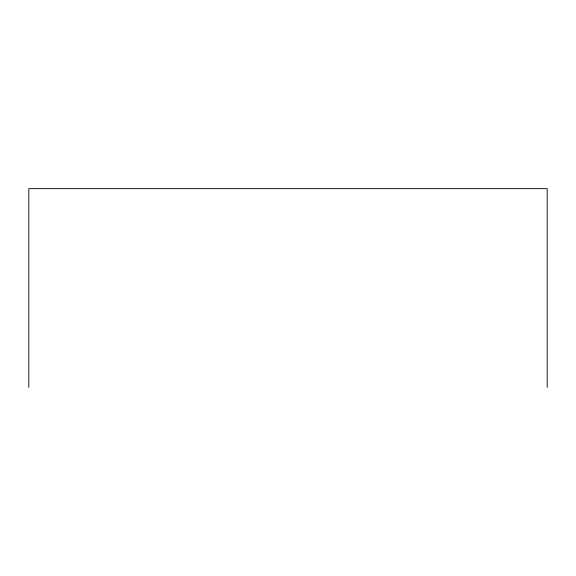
<?xml version="1.0" encoding="UTF-8"?>
<svg xmlns="http://www.w3.org/2000/svg" width="576" height="576" viewBox="0 0 576 576"><rect width="100%" height="100%" fill="white"/><g stroke="black" fill="none" stroke-linecap="round" stroke-linejoin="round"><path stroke-width="0.86" d="M547.2 387.353L547.2 188.647L28.8 188.647L28.8 387.353"/></g></svg>
